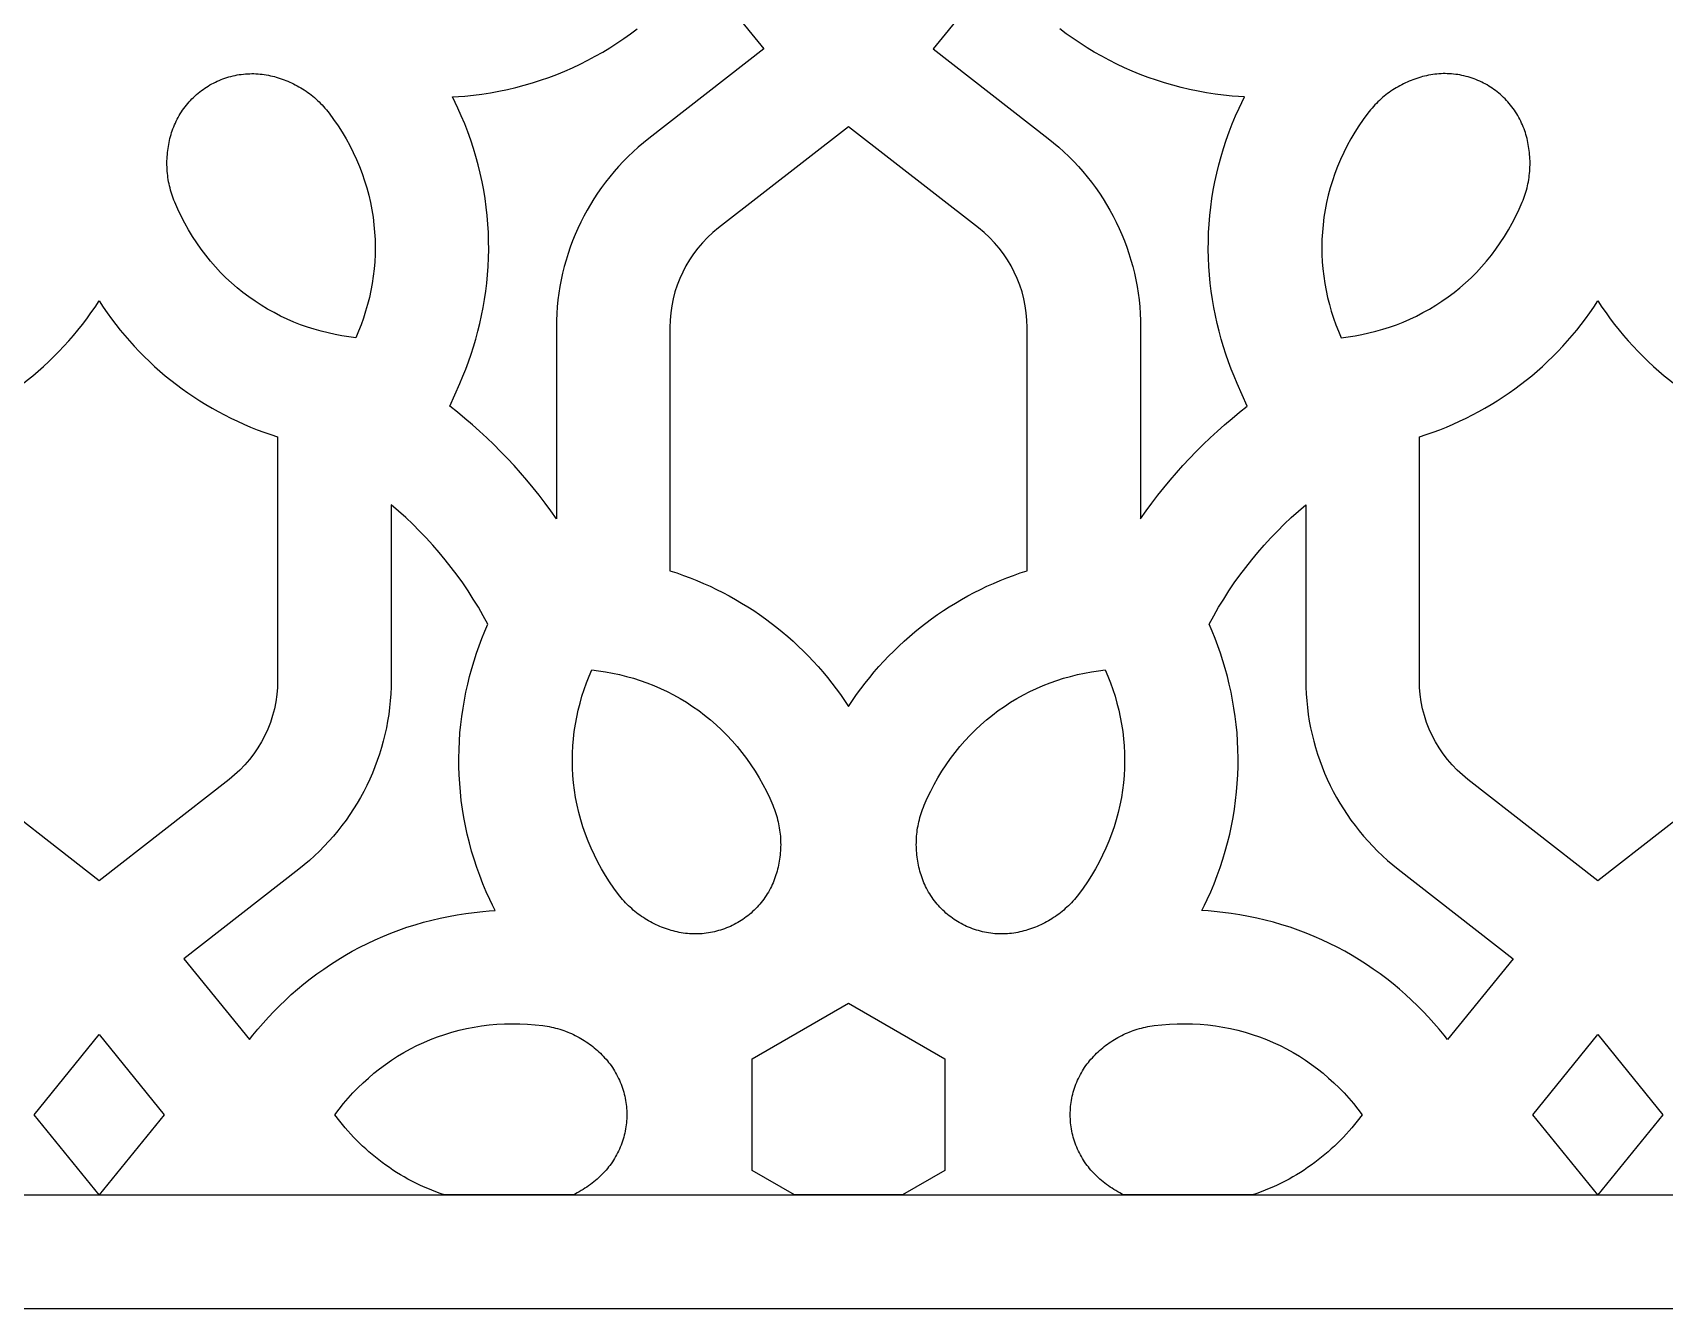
# Model space of a CAD drawing. Extents: x 14322 to 28868, y 1949 to 5319.
# Drawn here: x 23300 to 25243, y 1949 to 3468 of the extents above; entities that cross this region are included whole.
import ezdxf

# ---------------------------------------------------------------- set-up
doc = ezdxf.new("R2010")
doc.units = 0
doc.layers.add('LAYER_01', color=1, linetype='CONTINUOUS')

msp = doc.modelspace()

# ---------------------------------------------------------------- linework, layer by layer
at = {"layer": 'LAYER_01'}
for points in [[(14321.9, 1949.2), (28868, 1949.2), (28868, 5318.8), (14321.9, 5318.8)], [(14457.1, 2084.4), (28732.8, 2084.4), (28732.8, 5183.7), (14457.1, 5183.7)], [(23511.4, 3405.4), (23513.5, 3406.6), (23515.7, 3407.7), (23517.9, 3408.8), (23520.1, 3409.9), (23522.3, 3410.9), (23524.6, 3411.8), (23526.9, 3412.7), (23529.3, 3413.5), (23531.6, 3414.3), (23534, 3415), (23536.4, 3415.7), (23538.9, 3416.3), (23541.3, 3416.8), (23543.8, 3417.3), (23546.3, 3417.7), (23548.7, 3418), (23551.2, 3418.3), (23553.7, 3418.6), (23556.2, 3418.7), (23558.7, 3418.8), (23561.2, 3418.9), (23563.7, 3418.9), (23566.2, 3418.8), (23568.7, 3418.6), (23571.2, 3418.4), (23573.7, 3418.2), (23576.1, 3417.9), (23578.5, 3417.5), (23581, 3417), (23583.3, 3416.5), (23585.7, 3416), (23588.1, 3415.4), (23590.4, 3414.7), (23592.7, 3414), (23595, 3413.3), (23597.3, 3412.5), (23599.6, 3411.7), (23601.9, 3410.8), (23604.1, 3409.9), (23606.4, 3408.9), (23608.6, 3407.9), (23610.8, 3406.8), (23613, 3405.7), (23615.2, 3404.6), (23617.3, 3403.4), (23619.5, 3402.1), (23621.6, 3400.8), (23623.7, 3399.5), (23625.8, 3398.1), (23627.8, 3396.6), (23629.8, 3395.2), (23631.8, 3393.6), (23633.8, 3392.1), (23635.7, 3390.4), (23637.6, 3388.8), (23639.5, 3387.1), (23641.3, 3385.3), (23643.1, 3383.5), (23644.9, 3381.7), (23646.6, 3379.8), (23648.3, 3377.9), (23650, 3375.9), (23651.6, 3373.9), (23653.2, 3371.8), (23658.7, 3364.4), (23663.9, 3356.9), (23668.8, 3349.1), (23673.5, 3341.3), (23677.9, 3333.3), (23682, 3325.1), (23685.8, 3316.9), (23689.4, 3308.5), (23692.6, 3300.1), (23695.5, 3291.5), (23698.2, 3282.9), (23700.5, 3274.2), (23702.5, 3265.5), (23704.2, 3256.7), (23705.6, 3247.9), (23706.7, 3239.1), (23707.5, 3230.2), (23708, 3221.4), (23708.1, 3212.6), (23708, 3203.8), (23707.6, 3195.1), (23706.9, 3186.4), (23705.9, 3177.8), (23704.6, 3169.3), (23703, 3160.8), (23701.2, 3152.4), (23699.1, 3144.2), (23696.8, 3136), (23694.2, 3127.9), (23691.4, 3120), (23688.4, 3112.2), (23685.1, 3104.5), (23676.9, 3105.5), (23668.6, 3106.8), (23660.3, 3108.4), (23652.1, 3110.2), (23643.8, 3112.2), (23635.6, 3114.6), (23627.4, 3117.2), (23619.3, 3120.1), (23611.3, 3123.2), (23603.3, 3126.7), (23595.4, 3130.4), (23587.7, 3134.4), (23580, 3138.6), (23572.5, 3143.2), (23565.1, 3148), (23557.8, 3153.1), (23550.7, 3158.4), (23543.8, 3164.1), (23537, 3169.9), (23530.5, 3176), (23524.1, 3182.4), (23518, 3189), (23512.1, 3195.8), (23506.4, 3202.9), (23500.9, 3210.1), (23495.6, 3217.6), (23490.7, 3225.2), (23485.9, 3233), (23481.4, 3241), (23477.2, 3249.1), (23473.3, 3257.4), (23469.6, 3265.8), (23468.6, 3268.2), (23467.7, 3270.6), (23466.8, 3273.1), (23466, 3275.5), (23465.2, 3277.9), (23464.5, 3280.4), (23463.9, 3282.9), (23463.3, 3285.3), (23462.7, 3287.8), (23462.2, 3290.3), (23461.8, 3292.8), (23461.4, 3295.3), (23461.1, 3297.7), (23460.8, 3300.2), (23460.6, 3302.7), (23460.4, 3305.2), (23460.3, 3307.7), (23460.2, 3310.2), (23460.2, 3312.6), (23460.2, 3315.1), (23460.3, 3317.6), (23460.5, 3320), (23460.7, 3322.5), (23460.9, 3324.9), (23461.2, 3327.3), (23461.5, 3329.8), (23461.9, 3332.2), (23462.3, 3334.6), (23462.8, 3336.9), (23463.3, 3339.3), (23463.8, 3341.7), (23464.4, 3344), (23465.1, 3346.3), (23465.8, 3348.7), (23466.6, 3351), (23467.4, 3353.3), (23468.3, 3355.6), (23469.2, 3357.9), (23470.2, 3360.1), (23471.3, 3362.4), (23472.4, 3364.6), (23473.6, 3366.8), (23474.8, 3369), (23476.1, 3371.1), (23477.4, 3373.3), (23478.8, 3375.3), (23480.3, 3377.4), (23481.8, 3379.4), (23483.3, 3381.4), (23484.9, 3383.3), (23486.6, 3385.2), (23488.3, 3387.1), (23490, 3388.9), (23491.8, 3390.6), (23493.6, 3392.3), (23495.5, 3394), (23497.4, 3395.6), (23499.3, 3397.2), (23501.2, 3398.7), (23503.2, 3400.1), (23505.2, 3401.5), (23507.3, 3402.9), (23509.3, 3404.2)], [(25031.9, 3405.4), (25029.8, 3406.6), (25027.6, 3407.7), (25025.5, 3408.8), (25023.2, 3409.9), (25021, 3410.9), (25018.7, 3411.8), (25016.4, 3412.7), (25014, 3413.5), (25011.7, 3414.3), (25009.3, 3415), (25006.9, 3415.7), (25004.4, 3416.3), (25002, 3416.8), (24999.5, 3417.3), (24997.1, 3417.7), (24994.6, 3418), (24992.1, 3418.3), (24989.6, 3418.6), (24987.1, 3418.7), (24984.6, 3418.8), (24982.1, 3418.9), (24979.6, 3418.9), (24977.1, 3418.8), (24974.6, 3418.6), (24972.1, 3418.4), (24969.6, 3418.2), (24967.2, 3417.9), (24964.8, 3417.5), (24962.3, 3417), (24960, 3416.5), (24957.6, 3416), (24955.2, 3415.4), (24952.9, 3414.7), (24950.6, 3414), (24948.3, 3413.3), (24946, 3412.5), (24943.7, 3411.7), (24941.4, 3410.8), (24939.2, 3409.9), (24936.9, 3408.9), (24934.7, 3407.9), (24932.5, 3406.8), (24930.3, 3405.7), (24928.1, 3404.6), (24926, 3403.4), (24923.8, 3402.1), (24921.7, 3400.8), (24919.6, 3399.5), (24917.5, 3398.1), (24915.5, 3396.6), (24913.5, 3395.2), (24911.5, 3393.6), (24909.5, 3392.1), (24907.6, 3390.4), (24905.7, 3388.8), (24903.8, 3387.1), (24902, 3385.3), (24900.2, 3383.5), (24898.4, 3381.7), (24896.7, 3379.8), (24895, 3377.9), (24893.3, 3375.9), (24891.7, 3373.9), (24890.1, 3371.8), (24884.6, 3364.4), (24879.4, 3356.9), (24874.5, 3349.1), (24869.8, 3341.3), (24865.4, 3333.3), (24861.3, 3325.1), (24857.5, 3316.9), (24854, 3308.5), (24850.7, 3300.1), (24847.8, 3291.5), (24845.1, 3282.9), (24842.8, 3274.2), (24840.8, 3265.5), (24839.1, 3256.7), (24837.7, 3247.9), (24836.6, 3239.1), (24835.8, 3230.2), (24835.3, 3221.4), (24835.2, 3212.6), (24835.3, 3203.8), (24835.7, 3195.1), (24836.4, 3186.4), (24837.5, 3177.8), (24838.7, 3169.3), (24840.3, 3160.8), (24842.1, 3152.4), (24844.2, 3144.2), (24846.5, 3136), (24849.1, 3127.9), (24851.9, 3120), (24854.9, 3112.2), (24858.2, 3104.5), (24866.4, 3105.5), (24874.7, 3106.8), (24883, 3108.4), (24891.3, 3110.2), (24899.5, 3112.2), (24907.7, 3114.6), (24915.9, 3117.2), (24924, 3120.1), (24932, 3123.2), (24940, 3126.7), (24947.9, 3130.4), (24955.6, 3134.4), (24963.3, 3138.6), (24970.8, 3143.2), (24978.2, 3148), (24985.5, 3153.1), (24992.6, 3158.4), (24999.5, 3164.1), (25006.3, 3169.9), (25012.8, 3176), (25019.2, 3182.4), (25025.3, 3189), (25031.2, 3195.8), (25037, 3202.9), (25042.4, 3210.1), (25047.7, 3217.6), (25052.6, 3225.2), (25057.4, 3233), (25061.9, 3241), (25066.1, 3249.1), (25070, 3257.4), (25073.7, 3265.8), (25074.7, 3268.2), (25075.6, 3270.6), (25076.5, 3273.1), (25077.3, 3275.5), (25078.1, 3277.9), (25078.8, 3280.4), (25079.5, 3282.9), (25080.1, 3285.3), (25080.6, 3287.8), (25081.1, 3290.3), (25081.5, 3292.8), (25081.9, 3295.3), (25082.2, 3297.7), (25082.5, 3300.2), (25082.7, 3302.7), (25082.9, 3305.2), (25083, 3307.7), (25083.1, 3310.2), (25083.1, 3312.6), (25083.1, 3315.1), (25083, 3317.6), (25082.8, 3320), (25082.6, 3322.5), (25082.4, 3324.9), (25082.1, 3327.3), (25081.8, 3329.8), (25081.4, 3332.2), (25081, 3334.6), (25080.5, 3336.9), (25080, 3339.3), (25079.5, 3341.7), (25078.9, 3344), (25078.2, 3346.3), (25077.5, 3348.7), (25076.7, 3351), (25075.9, 3353.3), (25075, 3355.6), (25074.1, 3357.9), (25073.1, 3360.1), (25072, 3362.4), (25070.9, 3364.6), (25069.7, 3366.8), (25068.5, 3369), (25067.2, 3371.1), (25065.9, 3373.3), (25064.5, 3375.3), (25063, 3377.4), (25061.5, 3379.4), (25060, 3381.4), (25058.4, 3383.3), (25056.7, 3385.2), (25055, 3387.1), (25053.3, 3388.9), (25051.5, 3390.6), (25049.7, 3392.3), (25047.8, 3394), (25046, 3395.6), (25044, 3397.2), (25042.1, 3398.7), (25040.1, 3400.1), (25038.1, 3401.5), (25036, 3402.9), (25034, 3404.2)], [(24139.7, 2408.4), (24137.5, 2407.2), (24135.4, 2406), (24133.2, 2405), (24131, 2403.9), (24128.7, 2402.9), (24126.5, 2402), (24124.1, 2401.1), (24121.8, 2400.3), (24119.4, 2399.5), (24117, 2398.8), (24114.6, 2398.1), (24112.2, 2397.5), (24109.8, 2397), (24107.3, 2396.5), (24104.8, 2396.1), (24102.3, 2395.7), (24099.8, 2395.4), (24097.3, 2395.2), (24094.8, 2395), (24092.3, 2394.9), (24089.8, 2394.9), (24087.3, 2394.9), (24084.8, 2395), (24082.3, 2395.1), (24079.9, 2395.3), (24077.4, 2395.6), (24075, 2395.9), (24072.5, 2396.3), (24070.1, 2396.7), (24067.7, 2397.2), (24065.4, 2397.8), (24063, 2398.4), (24060.7, 2399), (24058.4, 2399.7), (24056.1, 2400.5), (24053.8, 2401.3), (24051.5, 2402.1), (24049.2, 2403), (24046.9, 2403.9), (24044.7, 2404.9), (24042.5, 2405.9), (24040.2, 2406.9), (24038.1, 2408.1), (24035.9, 2409.2), (24033.7, 2410.4), (24031.6, 2411.7), (24029.5, 2413), (24027.4, 2414.3), (24025.3, 2415.7), (24023.3, 2417.1), (24021.3, 2418.6), (24019.3, 2420.1), (24017.3, 2421.7), (24015.4, 2423.3), (24013.5, 2425), (24011.6, 2426.7), (24009.8, 2428.5), (24007.9, 2430.3), (24006.2, 2432.1), (24004.4, 2434), (24002.7, 2435.9), (24001.1, 2437.9), (23999.4, 2439.9), (23997.8, 2441.9), (23992.4, 2449.3), (23987.2, 2456.9), (23982.3, 2464.6), (23977.6, 2472.5), (23973.2, 2480.5), (23969.1, 2488.6), (23965.3, 2496.9), (23961.7, 2505.3), (23958.5, 2513.7), (23955.5, 2522.3), (23952.9, 2530.9), (23950.6, 2539.6), (23948.5, 2548.3), (23946.8, 2557.1), (23945.4, 2565.9), (23944.3, 2574.7), (23943.6, 2583.5), (23943.1, 2592.4), (23942.9, 2601.2), (23943.1, 2609.9), (23943.5, 2618.7), (23944.2, 2627.3), (23945.2, 2635.9), (23946.5, 2644.5), (23948.1, 2653), (23949.9, 2661.3), (23952, 2669.6), (23954.3, 2677.8), (23956.9, 2685.9), (23959.7, 2693.8), (23962.7, 2701.6), (23965.9, 2709.3), (23974.2, 2708.2), (23982.5, 2707), (23990.8, 2705.4), (23999, 2703.6), (24007.3, 2701.5), (24015.5, 2699.2), (24023.6, 2696.6), (24031.7, 2693.7), (24039.8, 2690.6), (24047.8, 2687.1), (24055.6, 2683.4), (24063.4, 2679.4), (24071.1, 2675.1), (24078.6, 2670.6), (24086, 2665.8), (24093.3, 2660.7), (24100.4, 2655.3), (24107.3, 2649.7), (24114, 2643.9), (24120.6, 2637.7), (24126.9, 2631.4), (24133.1, 2624.8), (24139, 2618), (24144.7, 2610.9), (24150.2, 2603.7), (24155.4, 2596.2), (24160.4, 2588.6), (24165.2, 2580.8), (24169.6, 2572.8), (24173.9, 2564.7), (24177.8, 2556.4), (24181.5, 2548), (24182.5, 2545.6), (24183.4, 2543.2), (24184.3, 2540.7), (24185.1, 2538.3), (24185.9, 2535.8), (24186.6, 2533.4), (24187.2, 2530.9), (24187.8, 2528.4), (24188.4, 2526), (24188.9, 2523.5), (24189.3, 2521), (24189.7, 2518.5), (24190, 2516), (24190.3, 2513.5), (24190.5, 2511.1), (24190.7, 2508.6), (24190.8, 2506.1), (24190.8, 2503.6), (24190.9, 2501.1), (24190.8, 2498.7), (24190.7, 2496.2), (24190.6, 2493.8), (24190.4, 2491.3), (24190.2, 2488.9), (24189.9, 2486.4), (24189.6, 2484), (24189.2, 2481.6), (24188.8, 2479.2), (24188.3, 2476.8), (24187.8, 2474.5), (24187.2, 2472.1), (24186.6, 2469.8), (24186, 2467.4), (24185.3, 2465.1), (24184.5, 2462.8), (24183.7, 2460.5), (24182.8, 2458.2), (24181.9, 2455.9), (24180.8, 2453.6), (24179.8, 2451.4), (24178.7, 2449.2), (24177.5, 2447), (24176.3, 2444.8), (24175, 2442.6), (24173.6, 2440.5), (24172.2, 2438.4), (24170.8, 2436.4), (24169.3, 2434.4), (24167.7, 2432.4), (24166.1, 2430.5), (24164.5, 2428.6), (24162.8, 2426.7), (24161.1, 2424.9), (24159.3, 2423.2), (24157.5, 2421.4), (24155.6, 2419.8), (24153.7, 2418.2), (24151.8, 2416.6), (24149.8, 2415.1), (24147.9, 2413.6), (24145.8, 2412.2), (24143.8, 2410.9), (24141.7, 2409.6)], [(24403.6, 2408.4), (24401.6, 2409.6), (24399.5, 2410.9), (24397.5, 2412.2), (24395.5, 2413.6), (24393.5, 2415.1), (24391.5, 2416.6), (24389.6, 2418.2), (24387.7, 2419.8), (24385.8, 2421.4), (24384, 2423.2), (24382.3, 2424.9), (24380.5, 2426.7), (24378.8, 2428.6), (24377.2, 2430.5), (24375.6, 2432.4), (24374, 2434.4), (24372.5, 2436.4), (24371.1, 2438.4), (24369.7, 2440.5), (24368.3, 2442.6), (24367, 2444.8), (24365.8, 2447), (24364.6, 2449.2), (24363.5, 2451.4), (24362.5, 2453.6), (24361.5, 2455.9), (24360.5, 2458.2), (24359.6, 2460.5), (24358.8, 2462.8), (24358, 2465.1), (24357.3, 2467.4), (24356.7, 2469.8), (24356.1, 2472.1), (24355.5, 2474.5), (24355, 2476.8), (24354.5, 2479.2), (24354.1, 2481.6), (24353.7, 2484), (24353.4, 2486.4), (24353.1, 2488.9), (24352.9, 2491.3), (24352.7, 2493.8), (24352.6, 2496.2), (24352.5, 2498.7), (24352.4, 2501.1), (24352.5, 2503.6), (24352.5, 2506.1), (24352.6, 2508.6), (24352.8, 2511.1), (24353, 2513.5), (24353.3, 2516), (24353.6, 2518.5), (24354, 2521), (24354.5, 2523.5), (24354.9, 2526), (24355.5, 2528.4), (24356.1, 2530.9), (24356.7, 2533.4), (24357.4, 2535.8), (24358.2, 2538.3), (24359, 2540.7), (24359.9, 2543.2), (24360.8, 2545.6), (24361.8, 2548), (24365.5, 2556.4), (24369.5, 2564.7), (24373.7, 2572.8), (24378.2, 2580.8), (24382.9, 2588.6), (24387.9, 2596.2), (24393.1, 2603.7), (24398.6, 2610.9), (24404.3, 2618), (24410.2, 2624.8), (24416.4, 2631.4), (24422.7, 2637.7), (24429.3, 2643.9), (24436, 2649.7), (24443, 2655.3), (24450, 2660.7), (24457.3, 2665.8), (24464.7, 2670.6), (24472.2, 2675.1), (24479.9, 2679.4), (24487.7, 2683.4), (24495.5, 2687.1), (24503.5, 2690.6), (24511.6, 2693.7), (24519.7, 2696.6), (24527.8, 2699.2), (24536, 2701.5), (24544.3, 2703.6), (24552.6, 2705.4), (24560.8, 2707), (24569.1, 2708.2), (24577.4, 2709.3), (24580.6, 2701.6), (24583.6, 2693.8), (24586.4, 2685.9), (24589, 2677.8), (24591.3, 2669.6), (24593.4, 2661.3), (24595.2, 2653), (24596.8, 2644.5), (24598.1, 2635.9), (24599.1, 2627.3), (24599.8, 2618.7), (24600.2, 2609.9), (24600.4, 2601.2), (24600.2, 2592.4), (24599.7, 2583.5), (24599, 2574.7), (24597.9, 2565.9), (24596.5, 2557.1), (24594.8, 2548.3), (24592.7, 2539.6), (24590.4, 2530.9), (24587.8, 2522.3), (24584.8, 2513.7), (24581.6, 2505.3), (24578, 2496.9), (24574.2, 2488.6), (24570.1, 2480.5), (24565.7, 2472.5), (24561, 2464.6), (24556.1, 2456.9), (24550.9, 2449.3), (24545.5, 2441.9), (24543.9, 2439.9), (24542.2, 2437.9), (24540.6, 2435.9), (24538.9, 2434), (24537.1, 2432.1), (24535.4, 2430.3), (24533.5, 2428.5), (24531.7, 2426.7), (24529.8, 2425), (24527.9, 2423.3), (24526, 2421.7), (24524, 2420.1), (24522.1, 2418.6), (24520, 2417.1), (24518, 2415.7), (24515.9, 2414.3), (24513.8, 2413), (24511.7, 2411.7), (24509.6, 2410.4), (24507.4, 2409.2), (24505.3, 2408.1), (24503.1, 2406.9), (24500.8, 2405.9), (24498.6, 2404.9), (24496.4, 2403.9), (24494.1, 2403), (24491.8, 2402.1), (24489.5, 2401.3), (24487.3, 2400.5), (24484.9, 2399.7), (24482.6, 2399), (24480.3, 2398.4), (24478, 2397.8), (24475.6, 2397.2), (24473.2, 2396.7), (24470.8, 2396.3), (24468.3, 2395.9), (24465.9, 2395.6), (24463.4, 2395.3), (24461, 2395.1), (24458.5, 2395), (24456, 2394.9), (24453.5, 2394.9), (24451, 2394.9), (24448.5, 2395), (24446, 2395.2), (24443.5, 2395.4), (24441, 2395.7), (24438.5, 2396.1), (24436, 2396.5), (24433.5, 2397), (24431.1, 2397.5), (24428.7, 2398.1), (24426.3, 2398.8), (24423.9, 2399.5), (24421.5, 2400.3), (24419.2, 2401.1), (24416.8, 2402), (24414.6, 2402.9), (24412.3, 2403.9), (24410.1, 2405), (24407.9, 2406), (24405.8, 2407.2)], [(24207.2, 2084.4), (24156.8, 2113.4), (24156.8, 2246.1), (24271.7, 2312.4), (24386.5, 2246.1), (24386.5, 2113.4), (24336.1, 2084.4)], [(23456.9, 2179.7), (23379.4, 2084.4), (23302, 2179.7), (23379.4, 2275.1)], [(23790.5, 2084.4), (23785.5, 2086), (23780.5, 2087.8), (23775.6, 2089.7), (23770.7, 2091.7), (23765.8, 2093.8), (23761.1, 2096), (23756.4, 2098.3), (23751.7, 2100.6), (23747.1, 2103.1), (23742.5, 2105.7), (23738.1, 2108.3), (23733.6, 2111), (23729.3, 2113.8), (23725, 2116.7), (23720.8, 2119.6), (23716.6, 2122.7), (23712.5, 2125.8), (23708.5, 2129), (23704.6, 2132.2), (23700.7, 2135.5), (23696.9, 2138.9), (23693.2, 2142.3), (23689.6, 2145.8), (23686, 2149.4), (23682.5, 2153), (23679.1, 2156.7), (23675.7, 2160.4), (23672.5, 2164.2), (23669.3, 2168), (23666.2, 2171.9), (23660.2, 2179.7), (23665.2, 2186.4), (23670.5, 2192.9), (23676, 2199.3), (23681.7, 2205.6), (23687.6, 2211.7), (23693.7, 2217.6), (23700, 2223.4), (23706.6, 2229), (23713.4, 2234.4), (23720.3, 2239.5), (23727.5, 2244.5), (23734.8, 2249.2), (23742.3, 2253.7), (23750, 2258), (23757.9, 2262), (23765.9, 2265.7), (23774.1, 2269.2), (23782.5, 2272.4), (23790.9, 2275.3), (23799.5, 2277.9), (23808.2, 2280.2), (23817, 2282.3), (23825.8, 2284), (23834.8, 2285.4), (23843.8, 2286.5), (23852.9, 2287.3), (23862, 2287.8), (23871.1, 2288), (23880.3, 2287.9), (23889.4, 2287.5), (23898.6, 2286.8), (23907.7, 2285.8), (23910.3, 2285.4), (23912.8, 2285), (23915.4, 2284.6), (23917.9, 2284.1), (23920.4, 2283.5), (23922.9, 2282.9), (23925.3, 2282.2), (23927.8, 2281.5), (23930.2, 2280.7), (23932.6, 2279.9), (23934.9, 2279), (23937.3, 2278.1), (23939.6, 2277.2), (23941.9, 2276.2), (23944.2, 2275.1), (23946.4, 2274), (23948.6, 2272.9), (23950.8, 2271.7), (23952.9, 2270.5), (23955, 2269.2), (23957.1, 2267.9), (23959.2, 2266.6), (23961.2, 2265.2), (23963.2, 2263.7), (23965.2, 2262.3), (23967.1, 2260.8), (23969, 2259.3), (23970.9, 2257.7), (23972.7, 2256.1), (23974.5, 2254.5), (23976.3, 2252.8), (23978, 2251.1), (23979.7, 2249.4), (23981.3, 2247.6), (23983, 2245.8), (23984.6, 2243.9), (23986.1, 2242), (23987.6, 2240.1), (23989.1, 2238.1), (23990.5, 2236), (23991.8, 2233.9), (23993.2, 2231.8), (23994.4, 2229.7), (23995.6, 2227.5), (23996.8, 2225.2), (23997.9, 2223), (23999, 2220.7), (24000, 2218.4), (24000.9, 2216.1), (24001.8, 2213.7), (24002.6, 2211.3), (24003.3, 2209), (24004, 2206.5), (24004.7, 2204.1), (24005.2, 2201.7), (24005.8, 2199.3), (24006.2, 2196.8), (24006.6, 2194.4), (24006.9, 2191.9), (24007.2, 2189.5), (24007.4, 2187), (24007.6, 2184.6), (24007.6, 2182.2), (24007.7, 2179.7), (24007.6, 2177.3), (24007.6, 2174.9), (24007.4, 2172.5), (24007.2, 2170), (24006.9, 2167.6), (24006.6, 2165.1), (24006.2, 2162.7), (24005.8, 2160.2), (24005.2, 2157.8), (24004.7, 2155.4), (24004, 2153), (24003.3, 2150.5), (24002.6, 2148.2), (24001.8, 2145.8), (24000.9, 2143.4), (24000, 2141.1), (23999, 2138.8), (23997.9, 2136.5), (23996.8, 2134.3), (23995.6, 2132), (23994.4, 2129.8), (23993.2, 2127.7), (23991.8, 2125.6), (23990.5, 2123.5), (23989.1, 2121.4), (23987.6, 2119.4), (23986.1, 2117.5), (23984.6, 2115.6), (23983, 2113.7), (23981.3, 2111.9), (23979.7, 2110.1), (23978, 2108.4), (23976.1, 2106.6), (23974.3, 2104.8), (23972.3, 2103.1), (23970.4, 2101.4), (23968.4, 2099.7), (23966.4, 2098.1), (23964.3, 2096.6), (23962.2, 2095), (23960.1, 2093.5), (23957.9, 2092.1), (23955.7, 2090.7), (23953.4, 2089.3), (23951.1, 2088), (23948.8, 2086.7), (23946.5, 2085.5), (23944.1, 2084.4)], [(24599.2, 2084.4), (24596.8, 2085.5), (24594.5, 2086.7), (24592.2, 2088), (24589.9, 2089.3), (24587.6, 2090.7), (24585.4, 2092.1), (24583.3, 2093.5), (24581.1, 2095), (24579, 2096.6), (24576.9, 2098.1), (24574.9, 2099.7), (24572.9, 2101.4), (24571, 2103.1), (24569, 2104.8), (24567.2, 2106.6), (24565.3, 2108.4), (24563.6, 2110.1), (24562, 2111.9), (24560.3, 2113.7), (24558.7, 2115.6), (24557.2, 2117.5), (24555.7, 2119.4), (24554.2, 2121.4), (24552.8, 2123.5), (24551.5, 2125.6), (24550.1, 2127.7), (24548.9, 2129.8), (24547.7, 2132), (24546.5, 2134.3), (24545.4, 2136.5), (24544.3, 2138.8), (24543.4, 2141.1), (24542.4, 2143.4), (24541.5, 2145.8), (24540.7, 2148.2), (24540, 2150.5), (24539.3, 2153), (24538.6, 2155.4), (24538.1, 2157.8), (24537.5, 2160.2), (24537.1, 2162.7), (24536.7, 2165.1), (24536.4, 2167.6), (24536.1, 2170), (24535.9, 2172.5), (24535.8, 2174.9), (24535.7, 2177.3), (24535.6, 2179.7), (24535.7, 2182.2), (24535.8, 2184.6), (24535.9, 2187), (24536.1, 2189.5), (24536.4, 2191.9), (24536.7, 2194.4), (24537.1, 2196.8), (24537.5, 2199.3), (24538.1, 2201.7), (24538.6, 2204.1), (24539.3, 2206.5), (24540, 2209), (24540.7, 2211.3), (24541.5, 2213.7), (24542.4, 2216.1), (24543.4, 2218.4), (24544.3, 2220.7), (24545.4, 2223), (24546.5, 2225.2), (24547.7, 2227.5), (24548.9, 2229.7), (24550.1, 2231.8), (24551.5, 2233.9), (24552.8, 2236), (24554.2, 2238.1), (24555.7, 2240.1), (24557.2, 2242), (24558.7, 2243.9), (24560.3, 2245.8), (24562, 2247.6), (24563.6, 2249.4), (24565.3, 2251.1), (24567, 2252.8), (24568.8, 2254.5), (24570.6, 2256.1), (24572.4, 2257.7), (24574.3, 2259.3), (24576.2, 2260.8), (24578.1, 2262.3), (24580.1, 2263.7), (24582.1, 2265.2), (24584.1, 2266.6), (24586.2, 2267.9), (24588.3, 2269.2), (24590.4, 2270.5), (24592.5, 2271.7), (24594.7, 2272.9), (24596.9, 2274), (24599.2, 2275.1), (24601.4, 2276.2), (24603.7, 2277.2), (24606, 2278.1), (24608.4, 2279), (24610.7, 2279.9), (24613.1, 2280.7), (24615.5, 2281.5), (24618, 2282.2), (24620.4, 2282.9), (24622.9, 2283.5), (24625.4, 2284.1), (24628, 2284.6), (24630.5, 2285), (24633, 2285.4), (24635.6, 2285.8), (24644.7, 2286.8), (24653.9, 2287.5), (24663, 2287.9), (24672.2, 2288), (24681.3, 2287.8), (24690.4, 2287.3), (24699.5, 2286.5), (24708.5, 2285.4), (24717.5, 2284), (24726.3, 2282.3), (24735.1, 2280.2), (24743.8, 2277.9), (24752.4, 2275.3), (24760.8, 2272.4), (24769.2, 2269.2), (24777.4, 2265.7), (24785.4, 2262), (24793.3, 2258), (24801, 2253.7), (24808.5, 2249.2), (24815.8, 2244.5), (24823, 2239.5), (24830, 2234.4), (24836.7, 2229), (24843.3, 2223.4), (24849.6, 2217.6), (24855.7, 2211.7), (24861.6, 2205.6), (24867.3, 2199.3), (24872.8, 2192.9), (24878.1, 2186.4), (24883.1, 2179.7), (24877.1, 2171.9), (24874, 2168), (24870.8, 2164.2), (24867.6, 2160.4), (24864.2, 2156.7), (24860.8, 2153), (24857.3, 2149.4), (24853.7, 2145.8), (24850.1, 2142.3), (24846.4, 2138.9), (24842.6, 2135.5), (24838.7, 2132.2), (24834.8, 2129), (24830.8, 2125.8), (24826.7, 2122.7), (24822.5, 2119.6), (24818.3, 2116.7), (24814, 2113.8), (24809.7, 2111), (24805.2, 2108.3), (24800.8, 2105.7), (24796.2, 2103.1), (24791.6, 2100.6), (24786.9, 2098.3), (24782.2, 2096), (24777.5, 2093.8), (24772.6, 2091.7), (24767.8, 2089.7), (24762.8, 2087.8), (24757.9, 2086), (24752.8, 2084.4)], [(25163.9, 2084.4), (25086.4, 2179.7), (25163.9, 2275.1), (25241.3, 2179.7)]]:
    msp.add_lwpolyline(points, close=True, dxfattribs=at)
for points in [[(24092.7, 3544.6), (24170.9, 3448.3), (24033.9, 3341.8, 0.231422), (23923.9, 3116.8), (23923.9, 2889, 0.076243), (23797, 3023), (23808.9, 3050.2), (23812.5, 3058.7), (23816, 3067.3), (23819.2, 3076), (23822.3, 3084.9), (23825.2, 3093.9), (23827.9, 3103), (23830.5, 3112.3), (23832.8, 3121.6), (23834.9, 3131.1), (23836.7, 3140.6), (23838.4, 3150.2), (23839.8, 3159.9), (23841, 3169.7), (23841.9, 3179.6), (23842.6, 3189.5), (23843.1, 3199.5), (23843.3, 3209.5), (23843.2, 3219.6), (23842.9, 3229.7), (23842.3, 3239.8), (23841.5, 3249.9), (23840.4, 3260), (23839, 3270.1), (23837.3, 3280.2), (23835.4, 3290.3), (23833.2, 3300.3), (23830.8, 3310.3), (23828.1, 3320.2), (23825.1, 3330), (23821.9, 3339.8), (23818.4, 3349.5), (23814.7, 3359.1), (23810.7, 3368.5), (23806.5, 3377.9), (23803.4, 3384.6), (23800.1, 3391.2), (23807.4, 3391.6), (23814.7, 3392.2), (23825, 3393.2), (23835.2, 3394.5), (23845.4, 3396.1), (23855.5, 3397.9), (23865.5, 3400), (23875.6, 3402.4), (23885.5, 3405), (23895.4, 3407.9), (23905.1, 3411), (23914.8, 3414.4), (23924.3, 3418), (23933.8, 3421.8), (23943.1, 3425.9), (23952.3, 3430.3), (23961.3, 3434.8), (23970.2, 3439.6), (23979, 3444.5), (23987.6, 3449.7), (23996, 3455.1), (24004.2, 3460.7), (24012.3, 3466.4), (24020.2, 3472.4)], [(24450.6, 3544.6), (24372.4, 3448.3), (24509.4, 3341.8, -0.231422), (24619.4, 3116.8), (24619.4, 2889, -0.076243), (24746.3, 3023), (24734.4, 3050.2), (24730.8, 3058.7), (24727.4, 3067.3), (24724.1, 3076), (24721, 3084.9), (24718.1, 3093.9), (24715.4, 3103), (24712.8, 3112.3), (24710.5, 3121.6), (24708.4, 3131.1), (24706.6, 3140.6), (24704.9, 3150.2), (24703.5, 3159.9), (24702.3, 3169.7), (24701.4, 3179.6), (24700.7, 3189.5), (24700.2, 3199.5), (24700, 3209.5), (24700.1, 3219.6), (24700.4, 3229.7), (24701, 3239.8), (24701.8, 3249.9), (24703, 3260), (24704.3, 3270.1), (24706, 3280.2), (24707.9, 3290.3), (24710.1, 3300.3), (24712.5, 3310.3), (24715.2, 3320.2), (24718.2, 3330), (24721.4, 3339.8), (24724.9, 3349.5), (24728.6, 3359.1), (24732.6, 3368.5), (24736.8, 3377.9), (24739.9, 3384.6), (24743.2, 3391.2), (24735.9, 3391.6), (24728.6, 3392.2), (24718.3, 3393.2), (24708.1, 3394.5), (24698, 3396.1), (24687.8, 3397.9), (24677.8, 3400), (24667.7, 3402.4), (24657.8, 3405), (24648, 3407.9), (24638.2, 3411), (24628.5, 3414.4), (24619, 3418), (24609.5, 3421.8), (24600.2, 3425.9), (24591, 3430.3), (24582, 3434.8), (24573.1, 3439.6), (24564.3, 3444.5), (24555.7, 3449.7), (24547.3, 3455.1), (24539.1, 3460.7), (24531, 3466.4), (24523.1, 3472.4)]]:
    msp.add_lwpolyline(points, format="xyb", dxfattribs=at)
for points in [[(24484.3, 2827.2), (24484.3, 3116.8, 0.231422), (24426.4, 3235.2), (24271.7, 3355.5), (24116.9, 3235.2, 0.231422), (24059, 3116.8), (24059, 2827.2, -0.175132), (24271.7, 2665.5, -0.175132)], [(23592, 2986.6), (23592, 2697, -0.231422), (23534.1, 2578.6), (23379.4, 2458.2), (23379.4, 2458.2), (23379.4, 2458.2), (23224.7, 2578.6, -0.231422), (23166.8, 2697), (23166.8, 2986.6, 0.175132), (23379.4, 3148.3, 0.175132)], [(25376.5, 2986.6), (25376.5, 2697, -0.231422), (25318.6, 2578.6), (25163.9, 2458.2), (25163.9, 2458.2), (25163.9, 2458.2), (25009.2, 2578.6, -0.231422), (24951.3, 2697), (24951.3, 2986.6, 0.175132), (25163.9, 3148.3, 0.175132)], [(23842.2, 2763.6, 0.097387), (23727.2, 2905.7), (23727.2, 2697, -0.231422), (23617.1, 2471.9), (23480.2, 2365.4), (23558.4, 2269.1), (23562.6, 2274.4), (23568.5, 2281.7), (23574.6, 2288.7), (23581, 2295.8), (23587.5, 2302.7), (23594.3, 2309.5), (23601.2, 2316.1), (23608.3, 2322.7), (23615.7, 2329.1), (23623.2, 2335.3), (23630.9, 2341.4), (23638.8, 2347.4), (23646.8, 2353.1), (23655.1, 2358.7), (23663.5, 2364), (23672.1, 2369.2), (23680.8, 2374.2), (23689.8, 2379), (23698.8, 2383.5), (23708, 2387.8), (23717.3, 2391.9), (23726.7, 2395.8), (23736.3, 2399.4), (23746, 2402.8), (23755.7, 2405.9), (23765.6, 2408.8), (23775.5, 2411.4), (23785.5, 2413.7), (23795.6, 2415.8), (23805.7, 2417.7), (23815.9, 2419.2), (23826.1, 2420.5), (23836.3, 2421.6), (23843.7, 2422.2), (23851, 2422.6), (23847.7, 2429.2), (23844.6, 2435.8), (23840.3, 2445.2), (23836.4, 2454.7), (23832.7, 2464.3), (23829.2, 2474), (23826, 2483.8), (23823, 2493.6), (23820.3, 2503.5), (23817.8, 2513.5), (23815.7, 2523.5), (23813.7, 2533.6), (23812.1, 2543.6), (23810.7, 2553.8), (23809.6, 2563.9), (23808.8, 2574), (23808.2, 2584.1), (23807.8, 2594.2), (23807.8, 2604.2), (23808, 2614.3), (23808.4, 2624.2), (23809.1, 2634.2), (23810.1, 2644), (23811.3, 2653.8), (23812.7, 2663.5), (23814.3, 2673.2), (23816.2, 2682.7), (23818.3, 2692.2), (23820.6, 2701.5), (23823.1, 2710.8), (23825.8, 2719.9), (23828.7, 2728.9), (23831.8, 2737.7), (23835.1, 2746.5), (23838.6, 2755.1)], [(24816.1, 2697, 0.231422), (24926.2, 2471.9), (25063.1, 2365.4), (24984.9, 2269.1), (24980.8, 2274.4), (24974.8, 2281.7), (24968.7, 2288.7), (24962.3, 2295.8), (24955.8, 2302.7), (24949, 2309.5), (24942.1, 2316.1), (24935, 2322.7), (24927.7, 2329.1), (24920.1, 2335.3), (24912.4, 2341.4), (24904.5, 2347.4), (24896.5, 2353.1), (24888.2, 2358.7), (24879.8, 2364), (24871.2, 2369.2), (24862.5, 2374.2), (24853.6, 2379), (24844.5, 2383.5), (24835.3, 2387.8), (24826, 2391.9), (24816.6, 2395.8), (24807, 2399.4), (24797.3, 2402.8), (24787.6, 2405.9), (24777.7, 2408.8), (24767.8, 2411.4), (24757.8, 2413.7), (24747.7, 2415.8), (24737.6, 2417.7), (24727.4, 2419.2), (24717.2, 2420.5), (24707, 2421.6), (24699.7, 2422.2), (24692.3, 2422.6), (24695.6, 2429.2), (24698.7, 2435.8), (24703, 2445.2), (24706.9, 2454.7), (24710.7, 2464.3), (24714.1, 2474), (24717.4, 2483.8), (24720.3, 2493.6), (24723, 2503.5), (24725.5, 2513.5), (24727.6, 2523.5), (24729.6, 2533.6), (24731.2, 2543.6), (24732.6, 2553.8), (24733.7, 2563.9), (24734.5, 2574), (24735.1, 2584.1), (24735.5, 2594.2), (24735.5, 2604.2), (24735.3, 2614.3), (24734.9, 2624.2), (24734.2, 2634.2), (24733.2, 2644), (24732, 2653.8), (24730.6, 2663.5), (24729, 2673.2), (24727.1, 2682.7), (24725, 2692.2), (24722.7, 2701.5), (24720.2, 2710.8), (24717.5, 2719.9), (24714.6, 2728.9), (24711.5, 2737.7), (24708.2, 2746.5), (24704.8, 2755.1), (24701.1, 2763.6, -0.097387), (24816.1, 2905.7)]]:
    msp.add_lwpolyline(points, format="xyb", close=True, dxfattribs=at)

doc.saveas('drawing.dxf')
